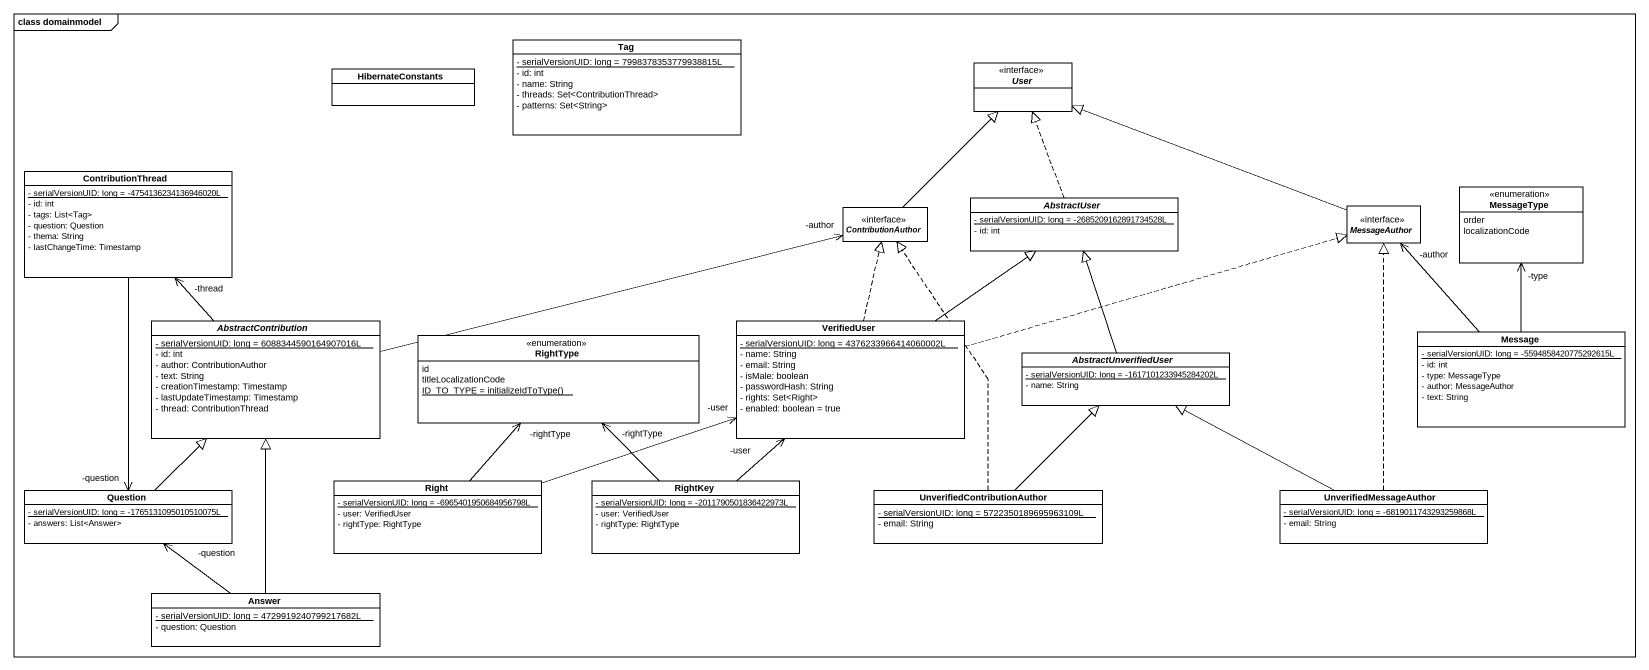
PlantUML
@startuml
mainframe class domainmodel
hide circle
hide empty members
skinparam classAttributeIconSize 0
class HibernateConstants
class Tag {
  {static} - serialVersionUID: long = 7998378353779938815L
  - id: int
  - name: String
  - threads: Set<ContributionThread>
  - patterns: Set<String>
}
interface User <<interface>>
class ContributionThread {
  {static} - serialVersionUID: long = -4754136234136946020L
  - id: int
  - tags: List<Tag>
  - question: Question
  - thema: String
  - lastChangeTime: Timestamp
}
enum MessageType {
  order
  localizationCode
}
interface ContributionAuthor <<interface>>
abstract class AbstractUser {
  {static} - serialVersionUID: long = -2685209162891734528L
  - id: int
}
interface MessageAuthor <<interface>>
abstract class AbstractContribution {
  {static} - serialVersionUID: long = 6088344590164907016L
  - id: int
  - author: ContributionAuthor
  - text: String
  - creationTimestamp: Timestamp
  - lastUpdateTimestamp: Timestamp
  - thread: ContributionThread
}
enum RightType {
  id
  titleLocalizationCode
  {static} {field} ID_TO_TYPE = initializeIdToType()
}
class VerifiedUser {
  {static} - serialVersionUID: long = 4376233966414060002L
  - name: String
  - email: String
  - isMale: boolean
  - passwordHash: String
  - rights: Set<Right>
  - enabled: boolean = true
}
class Message {
  {static} - serialVersionUID: long = -5594858420775292615L
  - id: int
  - type: MessageType
  - author: MessageAuthor
  - text: String
}
abstract class AbstractUnverifiedUser {
  {static} - serialVersionUID: long = -1617101233945284202L
  - name: String
}
class Question {
  {static} - serialVersionUID: long = -1765131095010510075L
  - answers: List<Answer>
}
class "Right" as Right_ {
  {static} - serialVersionUID: long = -6965401950684956798L
  - user: VerifiedUser
  - rightType: RightType
}
class RightKey {
  {static} - serialVersionUID: long = -2011790501836422973L
  - user: VerifiedUser
  - rightType: RightType
}
class UnverifiedContributionAuthor {
  {static} - serialVersionUID: long = 5722350189695963109L
  - email: String
}
class UnverifiedMessageAuthor {
  {static} - serialVersionUID: long = -6819011743293259868L
  - email: String
}
class Answer {
  {static} - serialVersionUID: long = 4729919240799217682L
  - question: Question
}
ContributionThread --> "-question" Question
ContributionAuthor -up-|> User
AbstractUser .up.|> User
MessageAuthor -left-|> User
AbstractContribution -up-> "-thread" ContributionThread
AbstractContribution -right-> "-author" ContributionAuthor
VerifiedUser .up.|> ContributionAuthor
VerifiedUser -up-|> AbstractUser
VerifiedUser .right.|> MessageAuthor
Message -up-> "-type" MessageType
Message -up-> "-author" MessageAuthor
AbstractUnverifiedUser -up-|> AbstractUser
Question -up-|> AbstractContribution
Right_ -up-> "-rightType" RightType
Right_ -right-> "-user" VerifiedUser
RightKey -up-> "-rightType" RightType
RightKey -up-> "-user" VerifiedUser
UnverifiedContributionAuthor .up.|> ContributionAuthor
UnverifiedContributionAuthor -up-|> AbstractUnverifiedUser
UnverifiedMessageAuthor .up.|> MessageAuthor
UnverifiedMessageAuthor -left-|> AbstractUnverifiedUser
Answer -up-|> AbstractContribution
Answer -up-> "-question" Question
@enduml
